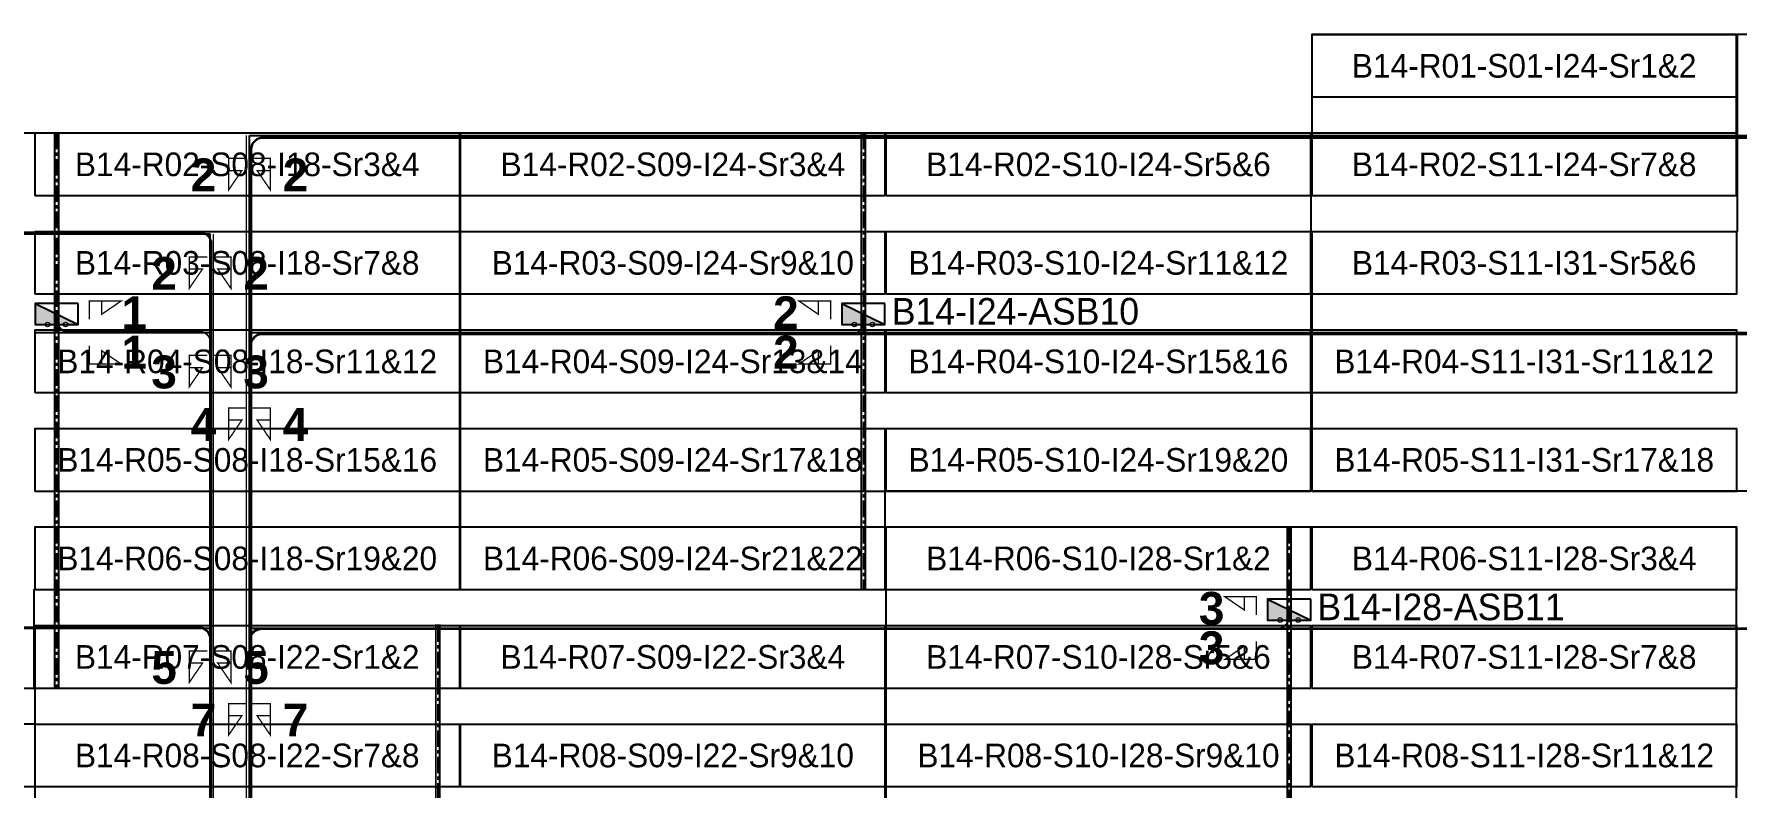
# Model space of a CAD drawing. Header units: metres. Extents: x 531759 to 532310, y 2675082 to 2675319.
# Drawn here: x 531985.8 to 532115.4, y 2675261.7 to 2675319.1 of the extents above; entities that cross this region are included whole.
import ezdxf
from ezdxf.enums import TextEntityAlignment as Align

# ---------------------------------------------------------------- set-up
doc = ezdxf.new("R2010")
doc.units = ezdxf.units.M
doc.header["$MEASUREMENT"] = 0
doc.linetypes.add('CENTER', pattern=[2, 1.25, -0.25, 0.25, -0.25])
doc.layers.add('Boundary-12.5 MW Block', color=6, linetype='Continuous', lineweight=9)
doc.layers.add('PILE', color=1, linetype='Continuous', lineweight=15)
for name, color, linetype in [('DC Trench BL-14', 40, 'Continuous'), ('E-Inverter Grouping', 2, 'Continuous'), ('Inverter Block-14', 7, 'Continuous'), ('LT Cable(AG) INV to LT Panel BL-14', 2, 'Continuous'), ('Messenger Wire Block-14 (Master Path)', 30, 'Continuous'), ('Messenger Wire Block-14 (MW Path)', 191, 'Continuous'), ('MMS Table Block-14', 8, 'Continuous'), ('Plan Line - DC BL-14', 40, 'Continuous'), ('Section Marking BL-14', 2, 'Continuous')]:
    doc.layers.add(name, color=color, linetype=linetype)
doc.styles.add('BoldTextStyle', font='arialbd.ttf')
doc.styles.get("Standard").update_dxf_attribs({"font": 'Adani Regular.ttf'})

# ---------------------------------------------------------------- blocks, each defined once
blk = doc.blocks.new('MMS Table (32.292 x 4.788)')
at = {"color": 0}
blk.add_lwpolyline([(0, -0.002), (0, 4.786), (32.292, 4.786), (32.292, -0.002)], close=True, dxfattribs=at)
at = {"color": 7}
blk.add_attdef('ID1', text='', height=1.8, dxfattribs=at).set_placement((16.146, 2.392), align=Align.MIDDLE_CENTER)
blk = doc.blocks.new('Inverter Block')
h = blk.add_hatch(color=0)
h.dxf.hatch_style = 1
h.paths.add_polyline_path([(-1.46, 2.27), (-1.46, 0.85), (1.46, 0.85)])
at = {"color": 0}
blk.add_lwpolyline([(1.46, 2.27), (-1.46, 2.27), (-1.46, 0.85), (1.46, 0.85)], close=True, dxfattribs=at)
blk.add_lwpolyline([(-1.46, 2.27), (1.46, 0.85)], dxfattribs=at)
at = {"layer": 'PILE'}
for centre in [(-0.61, 0.85), (0.61, 0.85)]:
    blk.add_circle(centre, 0.156, dxfattribs=at)
at = {"color": 7}
blk.add_attdef('ID', (-1.46, 3.01), '', height=1.8, dxfattribs=at)

msp = doc.modelspace()

# ---------------------------------------------------------------- linework, layer by layer
at = {"layer": 'Boundary-12.5 MW Block', "const_width": 0.05}
msp.add_lwpolyline([(531759.1, 2675311.58), (532083.02, 2675311.58), (532083.02, 2675319.08), (532309.66, 2675319.08), (532309.66, 2675089.29), (531856.17, 2675089.29), (531856.17, 2675081.79), (531759.1, 2675081.79)], close=True, dxfattribs=at)
at = {"layer": 'DC Trench BL-14', "color": 40, "const_width": 0.15}
for points in [[(531987.63, 2675311.58), (531987.33, 2675311.58), (531987.33, 2675269.29), (531987.63, 2675269.29)], [(532049.03, 2675311.58), (532048.73, 2675311.58), (532048.73, 2675276.79), (532049.03, 2675276.79)], [(532081.43, 2675281.58), (532081.13, 2675281.58), (532081.13, 2675201.79), (532081.43, 2675201.79)], [(532016.64, 2675274.08), (532016.34, 2675274.08), (532016.34, 2675239.29), (532016.64, 2675239.29)]]:
    msp.add_lwpolyline(points, close=True, dxfattribs=at)
at = {"layer": 'E-Inverter Grouping'}
for points in [[(532083.02, 2675311.58), (532083.02, 2675319.08), (532115.31, 2675319.08), (532115.31, 2675306.79), (532082.92, 2675306.79), (532082.92, 2675284.29), (532050.52, 2675284.29), (532050.52, 2675276.79), (532018.23, 2675276.79), (532018.23, 2675311.58)], [(532147.7, 2675304.08), (532180.09, 2675304.08), (532180.09, 2675284.29), (532083.02, 2675284.29), (532083.02, 2675304.08), (532115.41, 2675304.08), (532115.41, 2675319.08), (532147.7, 2675319.08)], [(532018.13, 2675311.58), (532018.13, 2675276.79), (531985.74, 2675276.79), (531985.74, 2675269.29), (531953.45, 2675269.29), (531953.45, 2675311.58)], [(532115.31, 2675239.29), (532083.02, 2675239.29), (532083.02, 2675246.79), (532050.62, 2675246.79), (532050.62, 2675281.58), (532115.31, 2675281.58)], [(532050.52, 2675239.29), (531985.84, 2675239.29), (531985.84, 2675261.79), (531953.45, 2675261.79), (531953.45, 2675266.58), (531985.84, 2675266.58), (531985.84, 2675274.08), (532050.52, 2675274.08)]]:
    msp.add_lwpolyline(points, close=True, dxfattribs=at)
at = {"layer": 'LT Cable(AG) INV to LT Panel BL-14', "color": 5}
for points in [[(532013.92, 2675224.9), (532010.45, 2675224.9, -0.414214), (532009.55, 2675225.8), (532009.55, 2675228.89, 0.214019), (532009.25, 2675229.57), (532002.53, 2675235.54, -0.214019), (532002.23, 2675236.22), (532002.23, 2675237.86, -0.0289), (532002.24, 2675237.96), (532002.29, 2675238.44, 0.028904), (532002.3, 2675238.54), (532002.3, 2675310.34, -0.414219), (532003.2, 2675311.24), (532209.94, 2675311.24, 0.414214), (532210.84, 2675312.14), (532210.84, 2675312.69)], [(532013.92, 2675224.92), (532010.47, 2675224.92, -0.414214), (532009.57, 2675225.82), (532009.57, 2675228.91, 0.214019), (532009.27, 2675229.58), (532002.56, 2675235.56, -0.214019), (532002.26, 2675236.23), (532002.26, 2675237.85, -0.0289), (532002.26, 2675237.96), (532002.32, 2675238.44, 0.028904), (532002.32, 2675238.54), (532002.32, 2675310.31, -0.414219), (532003.22, 2675311.21), (532274.73, 2675311.21, 0.414214), (532275.63, 2675312.11), (532275.63, 2675312.69)], [(532013.92, 2675224.85), (532010.4, 2675224.85, -0.414214), (532009.5, 2675225.75), (532009.5, 2675228.87, 0.214019), (532009.2, 2675229.54), (532002.48, 2675235.52, -0.214019), (532002.18, 2675236.19), (532002.18, 2675237.86, -0.0289), (532002.19, 2675237.96), (532002.24, 2675238.44, 0.028904), (532002.25, 2675238.55), (532002.25, 2675295.39, -0.414219), (532003.15, 2675296.29), (532047.98, 2675296.29, 0.414214), (532048.88, 2675297.19), (532048.88, 2675297.69)], [(532013.92, 2675224.87), (532010.42, 2675224.87, -0.414214), (532009.52, 2675225.77), (532009.52, 2675228.88, 0.214019), (532009.22, 2675229.56), (532002.51, 2675235.53, -0.214019), (532002.21, 2675236.21), (532002.21, 2675237.86, -0.0289), (532002.21, 2675237.96), (532002.27, 2675238.44, 0.028904), (532002.27, 2675238.54), (532002.27, 2675295.36, -0.414219), (532003.17, 2675296.26), (532145.16, 2675296.26, 0.414214), (532146.06, 2675297.16), (532146.06, 2675297.69)], [(532011.98, 2675224.77), (532010.32, 2675224.77, -0.414214), (532009.42, 2675225.67), (532009.42, 2675228.84, 0.214019), (532009.12, 2675229.51), (532002.41, 2675235.49, -0.214019), (532002.11, 2675236.16), (532002.11, 2675237.86, -0.0289), (532002.11, 2675237.97), (532002.17, 2675238.45, 0.028904), (532002.17, 2675238.55), (532002.17, 2675272.96, -0.414219), (532003.07, 2675273.86), (532080.38, 2675273.86, 0.414214), (532081.28, 2675274.76), (532081.28, 2675275.19)], [(532011.98, 2675224.8), (532010.35, 2675224.8, -0.414214), (532009.45, 2675225.7), (532009.45, 2675228.85, 0.214019), (532009.15, 2675229.52), (532002.43, 2675235.5, -0.214019), (532002.13, 2675236.17), (532002.13, 2675237.86, -0.0289), (532002.14, 2675237.97), (532002.19, 2675238.45, 0.028904), (532002.2, 2675238.55), (532002.2, 2675272.94, -0.414219), (532003.1, 2675273.84), (532145.16, 2675273.84, 0.414214), (532146.06, 2675274.74), (532146.06, 2675275.19)], [(532011.98, 2675224.82), (532010.37, 2675224.82, -0.414214), (532009.47, 2675225.72), (532009.47, 2675228.86, 0.214019), (532009.17, 2675229.53), (532002.46, 2675235.51, -0.214019), (532002.16, 2675236.18), (532002.16, 2675237.86, -0.0289), (532002.16, 2675237.96), (532002.22, 2675238.44, 0.028904), (532002.22, 2675238.55), (532002.22, 2675272.91, -0.414219), (532003.12, 2675273.81), (532242.34, 2675273.81, 0.414214), (532243.24, 2675274.71), (532243.24, 2675275.19)]]:
    msp.add_lwpolyline(points, format="xyb", dxfattribs=at)
at = {"layer": 'LT Cable(AG) INV to LT Panel BL-14'}
for points in [[(532008.89, 2675224.28), (532008.3, 2675224.28, -0.159524), (532007.76, 2675224.45), (532006.2, 2675225.6, 0.103275), (532005.84, 2675225.67), (532000.09, 2675225.67, -0.414214), (531999.19, 2675226.57), (531999.19, 2675237.85, -0.031335), (531999.19, 2675237.97), (531999.25, 2675238.44, 0.031335), (531999.26, 2675238.55), (531999.26, 2675303.08, 0.414214), (531998.36, 2675303.98), (531826.42, 2675303.98, -0.414214), (531825.52, 2675304.88), (531825.52, 2675305.19)], [(532008.89, 2675224.3), (532008.3, 2675224.3, -0.159384), (532007.77, 2675224.48), (532006.21, 2675225.62, 0.103275), (532005.85, 2675225.7), (532000.11, 2675225.7, -0.414214), (531999.21, 2675226.6), (531999.21, 2675237.85, -0.031335), (531999.22, 2675237.96), (531999.28, 2675238.44, 0.031335), (531999.28, 2675238.55), (531999.28, 2675303.1, 0.414214), (531998.38, 2675304), (531891.2, 2675304, -0.414214), (531890.3, 2675304.9), (531890.3, 2675305.19)], [(532010.88, 2675224.25), (532008.29, 2675224.25, -0.159665), (532007.76, 2675224.43), (532006.2, 2675225.57, 0.103275), (532005.84, 2675225.65), (532000.06, 2675225.65, -0.414214), (531999.16, 2675226.55), (531999.16, 2675237.86, -0.031335), (531999.17, 2675237.97), (531999.23, 2675238.44, 0.031335), (531999.23, 2675238.55), (531999.23, 2675295.55, 0.414214), (531998.33, 2675296.45), (531988.38, 2675296.45, -0.414214), (531987.48, 2675297.35), (531987.48, 2675297.69)], [(532010.88, 2675224.2), (532008.28, 2675224.2, -0.159948), (532007.74, 2675224.38), (532006.19, 2675225.52, 0.103275), (532005.83, 2675225.6), (532000.01, 2675225.6, -0.414214), (531999.11, 2675226.5), (531999.11, 2675237.86, -0.031335), (531999.12, 2675237.97), (531999.18, 2675238.44, 0.031335), (531999.18, 2675238.55), (531999.18, 2675273, 0.414214), (531998.28, 2675273.9), (531826.42, 2675273.9, -0.414214), (531825.52, 2675274.8), (531825.52, 2675275.19)], [(532010.88, 2675224.23), (532008.28, 2675224.23, -0.159806), (532007.75, 2675224.4), (532006.19, 2675225.55, 0.103275), (532005.83, 2675225.62), (532000.04, 2675225.62, -0.414214), (531999.14, 2675226.52), (531999.14, 2675237.86, -0.031335), (531999.14, 2675237.97), (531999.2, 2675238.44, 0.031335), (531999.21, 2675238.55), (531999.21, 2675273.03, 0.414214), (531998.31, 2675273.93), (531923.59, 2675273.93, -0.414214), (531922.69, 2675274.83), (531922.69, 2675275.19)]]:
    msp.add_lwpolyline(points, format="xyb", dxfattribs=at)
at = {"layer": 'Messenger Wire Block-14 (Master Path)'}
for points in [[(532002.16, 2675238.5), (532002.16, 2675311.38)], [(532002.16, 2675311.38), (532277.27, 2675311.38)], [(531823.88, 2675303.88), (531999.16, 2675303.88)], [(531999.16, 2675238.5), (531999.16, 2675303.88)], [(531985.84, 2675296.38), (531999.16, 2675296.38)], [(532002.16, 2675296.38), (532147.7, 2675296.38)], [(531823.88, 2675273.88), (531999.16, 2675273.88)], [(532002.16, 2675273.88), (532244.88, 2675273.88)]]:
    msp.add_lwpolyline(points, dxfattribs=at)
at = {"layer": 'Messenger Wire Block-14 (MW Path)', "const_width": 0.1}
for points in [[(532001.91, 2675238.5), (532001.91, 2675311.38)], [(532002.16, 2675311.38), (532277.27, 2675311.38)], [(531823.88, 2675303.88), (531999.16, 2675303.88)], [(531999.41, 2675238.5), (531999.41, 2675303.88)], [(531985.84, 2675296.38), (531999.16, 2675296.38)], [(532002.16, 2675296.38), (532147.7, 2675296.38)], [(531823.88, 2675273.88), (531999.16, 2675273.88)], [(532002.16, 2675273.88), (532244.88, 2675273.88)]]:
    msp.add_lwpolyline(points, dxfattribs=at)
at = {"layer": 'Plan Line - DC BL-14', "color": 6, "linetype": 'CENTER'}
for points in [[(531987.48, 2675311.58), (531987.48, 2675269.29)], [(532048.88, 2675311.58), (532048.88, 2675276.79)], [(532081.28, 2675281.58), (532081.28, 2675201.79)], [(532016.49, 2675274.08), (532016.49, 2675239.29)]]:
    msp.add_lwpolyline(points, dxfattribs=at)
at = {"layer": 'Section Marking BL-14', "color": 94, "lineweight": 35, "true_color": 0x00a500, "const_width": 0.1}
for points in [[(532001.96, 2675309.63), (532000.57, 2675309.63), (532000.57, 2675307.23), (532001.58, 2675308.71), (532000.57, 2675308.71)], [(532002.36, 2675309.63), (532003.75, 2675309.63), (532003.75, 2675307.23), (532002.74, 2675308.71), (532003.75, 2675308.71)], [(531998.96, 2675302.13), (531997.57, 2675302.13), (531997.57, 2675299.73), (531998.58, 2675301.21), (531997.57, 2675301.21)], [(531999.36, 2675302.13), (532000.75, 2675302.13), (532000.75, 2675299.73), (531999.74, 2675301.21), (532000.75, 2675301.21)], [(531989.98, 2675297.38), (531989.98, 2675298.77), (531992.38, 2675298.77), (531990.9, 2675297.76), (531990.9, 2675298.77)], [(532046.38, 2675297.38), (532046.38, 2675298.77), (532043.98, 2675298.77), (532045.46, 2675297.76), (532045.46, 2675298.77)], [(531989.98, 2675295.38), (531989.98, 2675293.99), (531992.38, 2675293.99), (531990.9, 2675295), (531990.9, 2675293.99)], [(531998.96, 2675294.63), (531997.57, 2675294.63), (531997.57, 2675292.23), (531998.58, 2675293.71), (531997.57, 2675293.71)], [(531999.36, 2675294.63), (532000.75, 2675294.63), (532000.75, 2675292.23), (531999.74, 2675293.71), (532000.75, 2675293.71)], [(532046.38, 2675295.38), (532046.38, 2675293.99), (532043.98, 2675293.99), (532045.46, 2675295), (532045.46, 2675293.99)], [(532001.96, 2675290.63), (532000.57, 2675290.63), (532000.57, 2675288.23), (532001.58, 2675289.71), (532000.57, 2675289.71)], [(532002.36, 2675290.63), (532003.75, 2675290.63), (532003.75, 2675288.23), (532002.74, 2675289.71), (532003.75, 2675289.71)], [(532078.78, 2675274.88), (532078.78, 2675276.27), (532076.38, 2675276.27), (532077.86, 2675275.26), (532077.86, 2675276.27)], [(532078.78, 2675272.88), (532078.78, 2675271.49), (532076.38, 2675271.49), (532077.86, 2675272.5), (532077.86, 2675271.49)], [(531998.96, 2675272.13), (531997.57, 2675272.13), (531997.57, 2675269.73), (531998.58, 2675271.21), (531997.57, 2675271.21)], [(531999.36, 2675272.13), (532000.75, 2675272.13), (532000.75, 2675269.73), (531999.74, 2675271.21), (532000.75, 2675271.21)], [(532001.96, 2675268.13), (532000.57, 2675268.13), (532000.57, 2675265.73), (532001.58, 2675267.21), (532000.57, 2675267.21)], [(532002.36, 2675268.13), (532003.75, 2675268.13), (532003.75, 2675265.73), (532002.74, 2675267.21), (532003.75, 2675267.21)]]:
    msp.add_lwpolyline(points, dxfattribs=at)

# ---------------------------------------------------------------- block references
at = {"layer": 'Inverter Block-14'}
ref = msp.add_blockref('Inverter Block', (531987.48, 2675296.03), dxfattribs=dict(at, xscale=1.124999999976148, yscale=1.124999999976148, zscale=1.124999999976148))
ref.add_attrib('ID', 'B14-I18-ASB08', (531964.9, 2675297.02), dxfattribs={"layer": '0', "color": 7, "height": 2.025})
ref = msp.add_blockref('Inverter Block', (532048.88, 2675296.03), dxfattribs=dict(at, xscale=1.124999999976148, yscale=1.124999999976148, zscale=1.124999999976148))
ref.add_attrib('ID', 'B14-I24-ASB10', (532051.04, 2675296.98), dxfattribs={"layer": '0', "color": 7, "height": 2.025})
ref = msp.add_blockref('Inverter Block', (532081.28, 2675273.53), dxfattribs=dict(at, xscale=1.124999999976148, yscale=1.124999999976148, zscale=1.124999999976148))
ref.add_attrib('ID', 'B14-I28-ASB11', (532083.43, 2675274.48), dxfattribs={"layer": '0', "color": 7, "height": 2.025})
at = {"layer": 'MMS Table Block-14'}
for p, values in [((532083.02, 2675314.29), {'ID1': 'B14-R01-S01-I24-Sr1&2'}), ((531985.84, 2675306.79), {'ID1': 'B14-R02-S08-I18-Sr3&4'}), ((532018.23, 2675306.79), {'ID1': 'B14-R02-S09-I24-Sr3&4'}), ((532050.62, 2675306.79), {'ID1': 'B14-R02-S10-I24-Sr5&6'}), ((532083.02, 2675306.79), {'ID1': 'B14-R02-S11-I24-Sr7&8'}), ((531985.84, 2675299.29), {'ID1': 'B14-R03-S08-I18-Sr7&8'}), ((532018.23, 2675299.29), {'ID1': 'B14-R03-S09-I24-Sr9&10'}), ((532050.62, 2675299.29), {'ID1': 'B14-R03-S10-I24-Sr11&12'}), ((532083.02, 2675299.29), {'ID1': 'B14-R03-S11-I31-Sr5&6'}), ((531985.84, 2675291.79), {'ID1': 'B14-R04-S08-I18-Sr11&12'}), ((532018.23, 2675291.79), {'ID1': 'B14-R04-S09-I24-Sr13&14'}), ((532050.62, 2675291.79), {'ID1': 'B14-R04-S10-I24-Sr15&16'}), ((532083.02, 2675291.79), {'ID1': 'B14-R04-S11-I31-Sr11&12'}), ((531985.84, 2675284.29), {'ID1': 'B14-R05-S08-I18-Sr15&16'}), ((532018.23, 2675284.29), {'ID1': 'B14-R05-S09-I24-Sr17&18'}), ((532050.62, 2675284.29), {'ID1': 'B14-R05-S10-I24-Sr19&20'}), ((532083.02, 2675284.29), {'ID1': 'B14-R05-S11-I31-Sr17&18'}), ((531985.84, 2675276.79), {'ID1': 'B14-R06-S08-I18-Sr19&20'}), ((532018.23, 2675276.79), {'ID1': 'B14-R06-S09-I24-Sr21&22'}), ((532050.62, 2675276.79), {'ID1': 'B14-R06-S10-I28-Sr1&2'}), ((532083.02, 2675276.79), {'ID1': 'B14-R06-S11-I28-Sr3&4'}), ((531985.84, 2675269.29), {'ID1': 'B14-R07-S08-I22-Sr1&2'}), ((532018.23, 2675269.29), {'ID1': 'B14-R07-S09-I22-Sr3&4'}), ((532050.62, 2675269.29), {'ID1': 'B14-R07-S10-I28-Sr5&6'}), ((532083.02, 2675269.29), {'ID1': 'B14-R07-S11-I28-Sr7&8'}), ((531985.84, 2675261.79), {'ID1': 'B14-R08-S08-I22-Sr7&8'}), ((532018.23, 2675261.79), {'ID1': 'B14-R08-S09-I22-Sr9&10'}), ((532050.62, 2675261.79), {'ID1': 'B14-R08-S10-I28-Sr9&10'}), ((532083.02, 2675261.79), {'ID1': 'B14-R08-S11-I28-Sr11&12'})]:
    msp.add_blockref('MMS Table (32.292 x 4.788)', p, dxfattribs=at).add_auto_attribs(values)

# ---------------------------------------------------------------- texts
at = {"layer": 'Section Marking BL-14', "color": 94, "true_color": 0x00a500, "style": 'BoldTextStyle'}
for s, p in [('2', (531998.66, 2675308.38)), ('2', (532005.66, 2675308.38)), ('2', (531995.66, 2675300.88)), ('2', (532002.66, 2675300.88)), ('1', (531993.38, 2675297.88)), ('2', (532042.98, 2675297.88)), ('1', (531993.38, 2675294.88)), ('2', (532042.98, 2675294.88)), ('3', (531995.66, 2675293.38)), ('3', (532002.66, 2675293.38)), ('4', (531998.66, 2675289.38)), ('4', (532005.66, 2675289.38)), ('3', (532075.38, 2675275.38)), ('3', (532075.38, 2675272.38)), ('5', (531995.66, 2675270.88)), ('5', (532002.66, 2675270.88)), ('7', (531998.66, 2675266.88)), ('7', (532005.66, 2675266.88))]:
    msp.add_text(s, height=2.5, dxfattribs=at).set_placement(p, align=Align.MIDDLE_CENTER)

doc.saveas('drawing.dxf')
